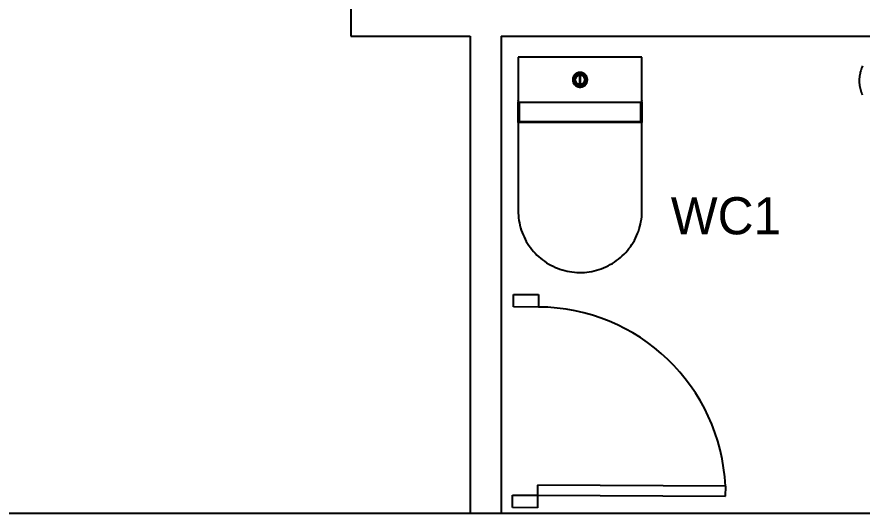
# Model space of a CAD drawing. Extents: x -45.7 to -14.1, y -192.9 to -169.
# Drawn here: x -37.106 to -34.377, y -175.85 to -174.248 of the extents above; entities that cross this region are included whole.
import ezdxf

# ---------------------------------------------------------------- set-up
doc = ezdxf.new("R2010")
doc.units = 0
for name, color, linetype in [('CB- NET THAY-', 7, 'Continuous'), ('CB-Truc.0.05', 7, 'Continuous'), ('dat cong cong', 7, 'Continuous'), ('dat du lich nd', 7, 'Continuous'), ('dat o hien trang', 7, 'Continuous'), ('Level 2', 7, 'Continuous'), ('THUA', 7, 'Continuous')]:
    doc.layers.add(name, color=color, linetype=linetype)

# ---------------------------------------------------------------- blocks, each defined once
blk = doc.blocks.new('CTA - XIE 2 - Unique-V1-MB KIẾN TRÚC TẦNG 1')
at = {"layer": 'CB- NET THAY-'}
for p, q in [((132.836, -369.395), (132.836, -372.243)), ((136.836, -372.243), (136.836, -369.395)), ((132.836, -372.262), (132.836, -372.243)), ((132.836, -372.682), (132.836, -372.262)), ((132.836, -372.262), (132.836, -372.264)), ((132.836, -372.264), (136.836, -372.264)), ((132.871, -372.262), (132.871, -372.864)), ((132.886, -372.236), (136.785, -372.236)), ((136.801, -372.864), (136.801, -372.262)), ((136.836, -372.243), (136.836, -372.262)), ((136.836, -372.262), (136.836, -372.682)), ((136.836, -372.264), (136.836, -372.262)), ((132.836, -372.895), (132.836, -372.682)), ((136.836, -372.682), (136.836, -372.895)), ((132.836, -372.895), (132.836, -372.933)), ((132.836, -372.945), (132.836, -372.933)), ((132.836, -372.945), (132.836, -372.995)), ((132.836, -372.945), (132.836, -372.995)), ((132.836, -372.995), (132.836, -374.245)), ((136.786, -372.895), (132.886, -372.895)), ((136.836, -372.933), (136.836, -372.895)), ((136.836, -372.933), (136.836, -372.945)), ((136.836, -372.995), (136.836, -372.945)), ((136.836, -372.995), (136.836, -372.945)), ((136.836, -374.245), (136.836, -372.995)), ((134.836, -373.39), (134.7, -373.434)), ((134.706, -373.432), (134.836, -373.39)), ((134.79, -373.39), (134.729, -373.412)), ((134.836, -373.39), (134.79, -373.39)), ((134.971, -373.434), (134.836, -373.39)), ((134.836, -373.39), (134.836, -373.437)), ((134.836, -373.437), (134.836, -373.39)), ((134.885, -373.39), (134.844, -373.39)), ((134.844, -373.39), (134.961, -373.43)), ((134.961, -373.421), (134.885, -373.39)), ((134.604, -373.574), (134.599, -373.62)), ((134.599, -373.62), (134.616, -373.708)), ((134.62, -373.524), (134.604, -373.574)), ((134.616, -373.549), (134.706, -373.432)), ((134.7, -373.434), (134.616, -373.556)), ((134.616, -373.691), (134.616, -373.549)), ((134.616, -373.556), (134.616, -373.691)), ((134.648, -373.475), (134.62, -373.524)), ((134.684, -373.438), (134.648, -373.475)), ((134.653, -373.62), (134.706, -373.491)), ((134.706, -373.749), (134.653, -373.62)), ((134.661, -373.62), (134.677, -373.564)), ((134.677, -373.564), (134.661, -373.614)), ((134.661, -373.614), (134.661, -373.62)), ((134.679, -373.556), (134.668, -373.604)), ((134.668, -373.604), (134.671, -373.62)), ((134.717, -373.506), (134.671, -373.62)), ((134.671, -373.62), (134.71, -373.508)), ((134.671, -373.62), (134.717, -373.734)), ((134.671, -373.62), (134.671, -373.649)), ((134.717, -373.734), (134.671, -373.62)), ((134.671, -373.649), (134.679, -373.685)), ((134.71, -373.508), (134.679, -373.556)), ((134.729, -373.412), (134.684, -373.438)), ((134.705, -373.535), (134.72, -373.504)), ((134.706, -373.53), (134.705, -373.535)), ((134.706, -373.491), (134.836, -373.437)), ((134.71, -373.514), (134.706, -373.53)), ((134.71, -373.508), (134.829, -373.455)), ((134.72, -373.504), (134.71, -373.514)), ((134.712, -373.506), (134.71, -373.508)), ((134.712, -373.497), (134.829, -373.446)), ((134.748, -373.475), (134.712, -373.506)), ((134.717, -373.492), (134.712, -373.497)), ((134.796, -373.454), (134.717, -373.492)), ((134.829, -373.455), (134.717, -373.506)), ((134.79, -373.458), (134.748, -373.475)), ((134.829, -373.455), (134.79, -373.458)), ((134.829, -373.446), (134.796, -373.454)), ((134.835, -373.451), (134.829, -373.459)), ((134.829, -373.785), (134.829, -373.455)), ((134.829, -373.459), (134.835, -373.79)), ((134.836, -373.79), (134.835, -373.451)), ((134.836, -373.437), (134.965, -373.491)), ((134.873, -373.455), (134.842, -373.455)), ((134.842, -373.455), (134.946, -373.502)), ((134.955, -373.506), (134.842, -373.463)), ((134.842, -373.463), (134.842, -373.556)), ((134.842, -373.556), (134.842, -373.785)), ((134.858, -373.446), (134.848, -373.451)), ((134.848, -373.451), (134.951, -373.49)), ((134.923, -373.474), (134.858, -373.446)), ((134.902, -373.467), (134.873, -373.455)), ((134.944, -373.49), (134.902, -373.467)), ((134.954, -373.491), (134.923, -373.474)), ((134.955, -373.506), (134.944, -373.49)), ((134.946, -373.502), (134.955, -373.506)), ((134.951, -373.49), (134.954, -373.491)), ((135.001, -373.62), (134.955, -373.506)), ((134.979, -373.53), (134.955, -373.506)), ((134.955, -373.506), (134.996, -373.609)), ((134.955, -373.734), (135.001, -373.62)), ((134.965, -373.511), (134.96, -373.512)), ((134.96, -373.512), (134.963, -373.514)), ((134.971, -373.434), (134.961, -373.421)), ((134.961, -373.43), (134.971, -373.434)), ((134.965, -373.501), (134.963, -373.506)), ((134.963, -373.506), (134.983, -373.537)), ((134.963, -373.514), (134.965, -373.511)), ((134.965, -373.491), (135.019, -373.62)), ((134.989, -373.549), (134.965, -373.501)), ((135.019, -373.62), (134.965, -373.749)), ((134.997, -373.629), (134.966, -373.706)), ((135.055, -373.549), (134.971, -373.434)), ((135.013, -373.465), (134.978, -373.435)), ((134.978, -373.435), (134.978, -373.442)), ((134.978, -373.442), (135.055, -373.556)), ((134.992, -373.555), (134.979, -373.53)), ((134.983, -373.537), (134.988, -373.547)), ((134.988, -373.547), (134.989, -373.549)), ((135.001, -373.591), (134.992, -373.555)), ((134.992, -373.685), (135.003, -373.637)), ((134.993, -373.682), (135.01, -373.628)), ((135.003, -373.638), (134.994, -373.679)), ((134.996, -373.609), (135.001, -373.62)), ((135.003, -373.637), (134.997, -373.629)), ((135.001, -373.62), (135.001, -373.591)), ((135.011, -373.609), (135.003, -373.583)), ((135.003, -373.583), (135.005, -373.601)), ((135.01, -373.628), (135.003, -373.638)), ((135.005, -373.601), (135.011, -373.609)), ((135.055, -373.533), (135.013, -373.465)), ((135.052, -373.716), (135.068, -373.667)), ((135.073, -373.62), (135.055, -373.533)), ((135.055, -373.691), (135.055, -373.549)), ((135.055, -373.556), (135.055, -373.691)), ((135.068, -373.667), (135.073, -373.62)), ((134.616, -373.691), (134.7, -373.807)), ((134.7, -373.807), (134.616, -373.691)), ((134.616, -373.708), (134.648, -373.765)), ((134.648, -373.765), (134.683, -373.802)), ((134.679, -373.685), (134.692, -373.71)), ((134.683, -373.802), (134.7, -373.807)), ((134.712, -373.744), (134.689, -373.703)), ((134.689, -373.703), (134.706, -373.739)), ((134.692, -373.71), (134.717, -373.734)), ((134.7, -373.807), (134.768, -373.829)), ((134.7, -373.807), (134.71, -373.819)), ((134.836, -373.854), (134.7, -373.807)), ((134.706, -373.739), (134.712, -373.744)), ((134.836, -373.803), (134.706, -373.749)), ((134.71, -373.819), (134.786, -373.851)), ((134.717, -373.734), (134.755, -373.751)), ((134.717, -373.734), (134.73, -373.752)), ((134.829, -373.785), (134.717, -373.734)), ((134.836, -373.795), (134.726, -373.756)), ((134.726, -373.756), (134.747, -373.766)), ((134.73, -373.752), (134.762, -373.771)), ((134.747, -373.766), (134.814, -373.794)), ((134.755, -373.751), (134.829, -373.785)), ((134.762, -373.771), (134.798, -373.785)), ((134.768, -373.829), (134.836, -373.851)), ((134.786, -373.851), (134.803, -373.852)), ((134.798, -373.785), (134.829, -373.785)), ((134.803, -373.852), (134.836, -373.854)), ((134.814, -373.794), (134.836, -373.795)), ((134.835, -373.79), (134.836, -373.79)), ((134.965, -373.749), (134.836, -373.803)), ((134.836, -373.79), (134.842, -373.782)), ((134.842, -373.782), (134.836, -373.79)), ((134.836, -373.795), (134.875, -373.787)), ((134.836, -373.79), (134.836, -373.79)), ((134.842, -373.792), (134.836, -373.795)), ((134.836, -373.803), (134.836, -373.832)), ((134.836, -373.851), (134.836, -373.803)), ((134.836, -373.851), (134.971, -373.807)), ((134.836, -373.832), (134.836, -373.851)), ((134.894, -373.832), (134.836, -373.851)), ((134.836, -373.851), (134.882, -373.851)), ((134.842, -373.785), (134.955, -373.734)), ((134.859, -373.777), (134.842, -373.785)), ((134.891, -373.779), (134.842, -373.792)), ((134.842, -373.785), (134.88, -373.782)), ((134.955, -373.735), (134.859, -373.777)), ((134.875, -373.787), (134.955, -373.748)), ((134.88, -373.782), (134.923, -373.765)), ((134.882, -373.851), (134.943, -373.829)), ((134.944, -373.75), (134.891, -373.779)), ((134.966, -373.808), (134.894, -373.832)), ((134.919, -373.75), (134.961, -373.726)), ((134.922, -373.749), (134.919, -373.75)), ((134.951, -373.736), (134.922, -373.749)), ((134.923, -373.765), (134.955, -373.735)), ((134.943, -373.829), (134.988, -373.802)), ((134.955, -373.748), (134.944, -373.75)), ((134.961, -373.726), (134.951, -373.736)), ((134.959, -373.744), (134.973, -373.731)), ((134.961, -373.738), (134.959, -373.744)), ((134.961, -373.732), (134.992, -373.685)), ((134.966, -373.706), (134.961, -373.732)), ((134.971, -373.72), (134.961, -373.738)), ((135.055, -373.691), (134.966, -373.808)), ((134.971, -373.807), (135.055, -373.691)), ((134.973, -373.731), (134.971, -373.72)), ((134.988, -373.802), (135.023, -373.765)), ((134.994, -373.679), (134.993, -373.682)), ((135.023, -373.765), (135.052, -373.716)), ((132.836, -374.245), (132.836, -374.295)), ((132.836, -374.245), (132.836, -374.295)), ((132.836, -374.295), (132.836, -374.345)), ((132.836, -374.345), (132.886, -374.345)), ((132.886, -374.345), (136.786, -374.345)), ((136.786, -374.345), (136.836, -374.345)), ((136.836, -374.295), (136.836, -374.245)), ((136.836, -374.295), (136.836, -374.245)), ((136.836, -374.345), (136.836, -374.295))]:
    blk.add_line(p, q, dxfattribs=at)
for points in [[(136.836, -369.395), (136.834, -369.315), (136.829, -369.235), (136.821, -369.156), (136.81, -369.076), (136.796, -368.998), (136.778, -368.92), (136.758, -368.842), (136.734, -368.766), (136.707, -368.691), (136.678, -368.616), (136.645, -368.543), (136.61, -368.472), (136.571, -368.401), (136.53, -368.333), (136.486, -368.266), (136.44, -368.201), (136.391, -368.138), (136.339, -368.076), (136.285, -368.017), (136.229, -367.96), (136.171, -367.906), (136.11, -367.854), (136.047, -367.804), (135.983, -367.757), (135.916, -367.712), (135.848, -367.67), (135.778, -367.631), (135.707, -367.595), (135.634, -367.561), (135.56, -367.531), (135.485, -367.504), (135.409, -367.479), (135.332, -367.458), (135.254, -367.439), (135.176, -367.424), (135.097, -367.412), (135.017, -367.403), (134.937, -367.398), (134.857, -367.395), (134.777, -367.396), (134.697, -367.4), (134.618, -367.407), (134.538, -367.417), (134.46, -367.431), (134.381, -367.447), (134.304, -367.467), (134.227, -367.49), (134.151, -367.516), (134.077, -367.545), (134.003, -367.577), (133.931, -367.611), (133.861, -367.649), (133.792, -367.689), (133.724, -367.732), (133.659, -367.778), (133.595, -367.826), (133.533, -367.877), (133.474, -367.931), (133.416, -367.986), (133.361, -368.044), (133.308, -368.104), (133.258, -368.166), (133.21, -368.23), (133.165, -368.296), (133.122, -368.364), (133.082, -368.433), (133.045, -368.504), (133.011, -368.577), (132.98, -368.65), (132.951, -368.725), (132.926, -368.801), (132.904, -368.878), (132.885, -368.956), (132.869, -369.034), (132.856, -369.113), (132.846, -369.192), (132.839, -369.272), (132.836, -369.352), (132.836, -369.395)], [(132.836, -372.243), (132.837, -372.242), (132.841, -372.24), (132.847, -372.239), (132.855, -372.238), (132.864, -372.237), (132.875, -372.236), (132.886, -372.236)], [(136.785, -372.236), (136.796, -372.236), (136.807, -372.237), (136.817, -372.238), (136.825, -372.239), (136.831, -372.24), (136.834, -372.242), (136.836, -372.243)], [(134.836, -373.383), (134.826, -373.383), (134.817, -373.384), (134.807, -373.385), (134.798, -373.386), (134.789, -373.388), (134.779, -373.39), (134.77, -373.392), (134.761, -373.395), (134.752, -373.398), (134.743, -373.402), (134.735, -373.406), (134.726, -373.41), (134.718, -373.414), (134.71, -373.419), (134.702, -373.424), (134.694, -373.43), (134.687, -373.436), (134.679, -373.442), (134.672, -373.448), (134.666, -373.455), (134.659, -373.462), (134.653, -373.469), (134.647, -373.476), (134.641, -373.484), (134.636, -373.492), (134.631, -373.5), (134.627, -373.508), (134.622, -373.517), (134.618, -373.525), (134.615, -373.534), (134.611, -373.543), (134.609, -373.552), (134.606, -373.561), (134.604, -373.57), (134.602, -373.58), (134.601, -373.589), (134.6, -373.599), (134.599, -373.608), (134.599, -373.618), (134.599, -373.627), (134.599, -373.636), (134.6, -373.646), (134.601, -373.655), (134.603, -373.665), (134.605, -373.674), (134.607, -373.683), (134.61, -373.692), (134.613, -373.701), (134.616, -373.71), (134.62, -373.719), (134.624, -373.727), (134.629, -373.736), (134.633, -373.744), (134.639, -373.752), (134.644, -373.76), (134.65, -373.767), (134.656, -373.775), (134.662, -373.782), (134.669, -373.788), (134.676, -373.795), (134.683, -373.801), (134.69, -373.807), (134.698, -373.813), (134.705, -373.818), (134.713, -373.823), (134.722, -373.828), (134.73, -373.832), (134.739, -373.836), (134.747, -373.84), (134.756, -373.844), (134.765, -373.846), (134.774, -373.849), (134.784, -373.851), (134.793, -373.853), (134.802, -373.855), (134.812, -373.856), (134.821, -373.857), (134.831, -373.857), (134.836, -373.857)], [(134.836, -373.857), (134.845, -373.857), (134.855, -373.856), (134.864, -373.855), (134.873, -373.854), (134.883, -373.852), (134.892, -373.85), (134.901, -373.848), (134.91, -373.845), (134.919, -373.842), (134.928, -373.838), (134.937, -373.835), (134.945, -373.83), (134.953, -373.826), (134.962, -373.821), (134.97, -373.816), (134.977, -373.81), (134.985, -373.804), (134.992, -373.798), (134.999, -373.792), (135.006, -373.785), (135.012, -373.778), (135.018, -373.771), (135.024, -373.764), (135.03, -373.756), (135.035, -373.748), (135.04, -373.74), (135.045, -373.732), (135.049, -373.723), (135.053, -373.715), (135.057, -373.706), (135.06, -373.697), (135.063, -373.688), (135.065, -373.679), (135.068, -373.67), (135.069, -373.66), (135.071, -373.651), (135.072, -373.642), (135.072, -373.632), (135.073, -373.623), (135.073, -373.613), (135.072, -373.604), (135.071, -373.594), (135.07, -373.585), (135.069, -373.576), (135.067, -373.566), (135.064, -373.557), (135.062, -373.548), (135.058, -373.539), (135.055, -373.53), (135.051, -373.521), (135.047, -373.513), (135.043, -373.505), (135.038, -373.496), (135.033, -373.488), (135.027, -373.481), (135.022, -373.473), (135.016, -373.466), (135.009, -373.459), (135.003, -373.452), (134.996, -373.445), (134.989, -373.439), (134.981, -373.433), (134.974, -373.427), (134.966, -373.422), (134.958, -373.417), (134.95, -373.412), (134.941, -373.408), (134.933, -373.404), (134.924, -373.4), (134.915, -373.397), (134.906, -373.394), (134.897, -373.391), (134.888, -373.389), (134.879, -373.387), (134.869, -373.385), (134.86, -373.384), (134.85, -373.383), (134.841, -373.383), (134.836, -373.383)], [(134.836, -373.795), (134.829, -373.795), (134.822, -373.794), (134.815, -373.793), (134.808, -373.792), (134.801, -373.791), (134.794, -373.79), (134.787, -373.788), (134.781, -373.786), (134.774, -373.783), (134.768, -373.781), (134.761, -373.778), (134.755, -373.775), (134.749, -373.772), (134.743, -373.768), (134.737, -373.764), (134.731, -373.76), (134.726, -373.756), (134.721, -373.751), (134.715, -373.747), (134.71, -373.742), (134.706, -373.737), (134.701, -373.731), (134.697, -373.726), (134.693, -373.72), (134.689, -373.714), (134.685, -373.708), (134.682, -373.702), (134.679, -373.696), (134.676, -373.69), (134.673, -373.683), (134.671, -373.677), (134.668, -373.67), (134.667, -373.663), (134.665, -373.657), (134.664, -373.65), (134.663, -373.643), (134.662, -373.636), (134.661, -373.629), (134.661, -373.622), (134.661, -373.615), (134.662, -373.608), (134.662, -373.601), (134.663, -373.594), (134.664, -373.587), (134.666, -373.58), (134.667, -373.574), (134.669, -373.567), (134.672, -373.56), (134.674, -373.554), (134.677, -373.547), (134.68, -373.541), (134.683, -373.535), (134.687, -373.529), (134.691, -373.523), (134.695, -373.517), (134.699, -373.512), (134.703, -373.506), (134.708, -373.501), (134.713, -373.496), (134.718, -373.491), (134.723, -373.487), (134.728, -373.482), (134.734, -373.478), (134.74, -373.474), (134.746, -373.471), (134.752, -373.467), (134.758, -373.464), (134.764, -373.461), (134.771, -373.458), (134.777, -373.456), (134.784, -373.453), (134.791, -373.451), (134.797, -373.45), (134.804, -373.448), (134.811, -373.447), (134.818, -373.446), (134.825, -373.446), (134.832, -373.446), (134.836, -373.446)], [(134.662, -373.604), (134.661, -373.611), (134.661, -373.618), (134.661, -373.625), (134.662, -373.632), (134.662, -373.639)], [(134.829, -373.451), (134.822, -373.451), (134.815, -373.452), (134.808, -373.453), (134.802, -373.454), (134.795, -373.455), (134.788, -373.457), (134.782, -373.459), (134.776, -373.461), (134.769, -373.464), (134.763, -373.467), (134.757, -373.47), (134.751, -373.473), (134.745, -373.476), (134.74, -373.48), (134.734, -373.484), (134.729, -373.488), (134.724, -373.493), (134.719, -373.497), (134.714, -373.502), (134.709, -373.507), (134.705, -373.512), (134.7, -373.518), (134.696, -373.523), (134.693, -373.529), (134.689, -373.534), (134.686, -373.54), (134.683, -373.546), (134.68, -373.553), (134.677, -373.559), (134.675, -373.565), (134.673, -373.572), (134.671, -373.578), (134.67, -373.585), (134.668, -373.592), (134.667, -373.598), (134.667, -373.605), (134.666, -373.612), (134.666, -373.619), (134.666, -373.625), (134.666, -373.632), (134.667, -373.639), (134.668, -373.646), (134.669, -373.652), (134.67, -373.659), (134.672, -373.666), (134.674, -373.672), (134.676, -373.678), (134.679, -373.685), (134.681, -373.691), (134.684, -373.697), (134.688, -373.703), (134.691, -373.709), (134.695, -373.715), (134.699, -373.72), (134.703, -373.726), (134.707, -373.731), (134.712, -373.736), (134.716, -373.741), (134.721, -373.745), (134.726, -373.75), (134.732, -373.754), (134.737, -373.758), (134.743, -373.762), (134.748, -373.766), (134.754, -373.769), (134.76, -373.772), (134.767, -373.775), (134.773, -373.778), (134.779, -373.78), (134.786, -373.782), (134.792, -373.784), (134.799, -373.786), (134.805, -373.787), (134.812, -373.788), (134.819, -373.789), (134.826, -373.79), (134.829, -373.79)], [(134.726, -373.484), (134.721, -373.489), (134.715, -373.494), (134.71, -373.498), (134.706, -373.504), (134.701, -373.509)], [(134.836, -373.446), (134.829, -373.446), (134.822, -373.446), (134.815, -373.447)], [(134.853, -373.446), (134.846, -373.446), (134.839, -373.446), (134.836, -373.446)], [(134.836, -373.446), (134.843, -373.446), (134.85, -373.446), (134.857, -373.447), (134.863, -373.448), (134.87, -373.449), (134.877, -373.451), (134.884, -373.452), (134.891, -373.454), (134.897, -373.457), (134.904, -373.459), (134.91, -373.462), (134.916, -373.465), (134.922, -373.469), (134.928, -373.472), (134.934, -373.476), (134.94, -373.48), (134.945, -373.484), (134.951, -373.489), (134.956, -373.494), (134.961, -373.498), (134.966, -373.504), (134.97, -373.509), (134.975, -373.514), (134.979, -373.52), (134.983, -373.526), (134.986, -373.532), (134.99, -373.538), (134.993, -373.544), (134.996, -373.55), (134.998, -373.557), (135.001, -373.563), (135.003, -373.57), (135.005, -373.577), (135.006, -373.584), (135.008, -373.59), (135.009, -373.597), (135.01, -373.604), (135.01, -373.611), (135.01, -373.618), (135.01, -373.625), (135.01, -373.632), (135.009, -373.639), (135.008, -373.646), (135.007, -373.653), (135.006, -373.66), (135.004, -373.667), (135.002, -373.673), (135, -373.68), (134.997, -373.686), (134.994, -373.693), (134.991, -373.699), (134.988, -373.705), (134.985, -373.711), (134.981, -373.717), (134.977, -373.723), (134.973, -373.728), (134.968, -373.734), (134.964, -373.739), (134.959, -373.744), (134.954, -373.749), (134.948, -373.753), (134.943, -373.758), (134.937, -373.762), (134.932, -373.766), (134.926, -373.77), (134.92, -373.773), (134.913, -373.776), (134.907, -373.779), (134.901, -373.782), (134.894, -373.785), (134.888, -373.787), (134.881, -373.789), (134.874, -373.79), (134.867, -373.792), (134.86, -373.793), (134.853, -373.794), (134.846, -373.794), (134.839, -373.795), (134.836, -373.795)], [(134.842, -373.79), (134.849, -373.789), (134.856, -373.789), (134.862, -373.788), (134.869, -373.787), (134.876, -373.785), (134.882, -373.783), (134.889, -373.781), (134.895, -373.779), (134.901, -373.777), (134.908, -373.774), (134.914, -373.771), (134.92, -373.768), (134.925, -373.764), (134.931, -373.76), (134.937, -373.756), (134.942, -373.752), (134.947, -373.748), (134.952, -373.743), (134.957, -373.739), (134.962, -373.734), (134.966, -373.729), (134.97, -373.723), (134.974, -373.718), (134.978, -373.712), (134.982, -373.706), (134.985, -373.7), (134.988, -373.694), (134.991, -373.688), (134.994, -373.682), (134.996, -373.676), (134.998, -373.669), (135, -373.663), (135.002, -373.656), (135.003, -373.649), (135.004, -373.643), (135.005, -373.636), (135.005, -373.629), (135.005, -373.622), (135.005, -373.616), (135.005, -373.609), (135.004, -373.602), (135.004, -373.595), (135.002, -373.589), (135.001, -373.582), (134.999, -373.575), (134.997, -373.569), (134.995, -373.562), (134.993, -373.556), (134.99, -373.55), (134.987, -373.544), (134.984, -373.538), (134.981, -373.532), (134.977, -373.526), (134.973, -373.521), (134.969, -373.515), (134.965, -373.51), (134.96, -373.505), (134.956, -373.5), (134.951, -373.495), (134.946, -373.491), (134.94, -373.486), (134.935, -373.482), (134.929, -373.479), (134.924, -373.475), (134.918, -373.472), (134.912, -373.468), (134.906, -373.465), (134.899, -373.463), (134.893, -373.46), (134.886, -373.458), (134.88, -373.456), (134.873, -373.455), (134.867, -373.453), (134.86, -373.452), (134.853, -373.451), (134.847, -373.451), (134.842, -373.451)], [(134.973, -373.512), (134.968, -373.506), (134.964, -373.501), (134.959, -373.496), (134.954, -373.491), (134.948, -373.487), (134.943, -373.482)], [(135.01, -373.636), (135.01, -373.629), (135.01, -373.622), (135.01, -373.615), (135.01, -373.608), (135.009, -373.601)], [(134.699, -373.728), (134.703, -373.734), (134.708, -373.739), (134.713, -373.744), (134.718, -373.749), (134.723, -373.753), (134.728, -373.758)], [(134.818, -373.794), (134.825, -373.794), (134.832, -373.795), (134.836, -373.795)], [(134.836, -373.795), (134.843, -373.795), (134.85, -373.794), (134.857, -373.793)], [(134.945, -373.756), (134.951, -373.751), (134.956, -373.747), (134.961, -373.742), (134.966, -373.737), (134.97, -373.731)]]:
    blk.add_lwpolyline(points, dxfattribs=at)
for centre, radius, start, end in [((132.886, -372.945), 0.05, 135, 180), ((132.886, -372.945), 0.05, 135, 180), ((132.886, -372.945), 0.05, 135, 165), ((132.886, -372.945), 0.05, 90, 105), ((132.886, -372.945), 0.05, 90, 105), ((132.886, -372.945), 0.05, 90, 105), ((136.786, -372.945), 0.05, 75, 90), ((136.786, -372.945), 0.05, 75, 90), ((136.786, -372.945), 0.05, 0, 45), ((136.786, -372.945), 0.05, 0, 45), ((136.786, -372.945), 0.05, 0, 45), ((134.836, -373.62), 0.166, 136.5603, 145.3197), ((134.836, -373.62), 0.166, 316.4356, 325.2042), ((132.886, -374.295), 0.05, 180, 220.4248), ((132.886, -374.295), 0.05, 180, 220.4248), ((132.886, -374.295), 0.05, 180, 220.4248), ((132.886, -374.295), 0.05, 255, 270), ((132.886, -374.295), 0.05, 255, 270), ((136.786, -374.295), 0.05, 270, 285), ((136.786, -374.295), 0.05, 270, 285), ((136.786, -374.295), 0.05, 270, 285), ((136.786, -374.295), 0.05, 319.5752, 0), ((136.786, -374.295), 0.05, 319.5752, 0), ((136.786, -374.295), 0.05, 319.5752, 0)]:
    blk.add_arc(centre, radius, start, end, dxfattribs=at)
for points in [[(134.829, -373.455), (134.829, -373.454), (134.829, -373.453), (134.829, -373.451), (134.829, -373.45), (134.829, -373.451), (134.829, -373.452), (134.829, -373.453), (134.829, -373.454)], [(134.829, -373.785), (134.829, -373.73), (134.829, -373.62), (134.829, -373.51), (134.829, -373.455)], [(134.842, -373.454), (134.842, -373.453), (134.842, -373.452), (134.842, -373.451), (134.842, -373.45), (134.842, -373.451), (134.842, -373.452), (134.842, -373.453), (134.842, -373.455), (134.842, -373.455)], [(134.842, -373.455), (134.842, -373.51), (134.842, -373.62), (134.842, -373.73), (134.842, -373.785)], [(134.829, -373.786), (134.829, -373.787), (134.829, -373.788), (134.829, -373.789), (134.829, -373.79), (134.829, -373.789), (134.829, -373.789), (134.829, -373.787), (134.829, -373.786), (134.829, -373.785)], [(134.842, -373.785), (134.842, -373.786), (134.842, -373.788), (134.842, -373.789), (134.842, -373.79), (134.842, -373.789), (134.842, -373.788), (134.842, -373.787), (134.842, -373.786)]]:
    blk.add_open_spline(points, degree=3, dxfattribs=at)
blk = doc.blocks.new('CTA - VÒI SEN - VÒI SEN Mora Izzy 130012-1060262-MB KIẾN TRÚC TẦNG 1')
at = {"layer": 'CB- NET THAY-'}
blk.add_lwpolyline([(0.989, -4.509), (1.007, -4.469), (1.024, -4.428), (1.039, -4.387), (1.052, -4.345), (1.064, -4.303), (1.074, -4.26), (1.083, -4.217), (1.089, -4.173), (1.094, -4.13), (1.097, -4.086), (1.099, -4.042), (1.098, -3.998), (1.096, -3.954), (1.092, -3.91), (1.086, -3.867), (1.079, -3.823), (1.07, -3.78), (1.059, -3.738), (1.046, -3.696), (1.032, -3.654), (1.016, -3.613), (0.999, -3.573)], dxfattribs=at)
blk = doc.blocks.new('CTA - CỬA ĐI COMPOSITE 1 CÁNH - 850X2200-6244607-MB KIẾN TRÚC TẦNG 1')
at = {"layer": 'CB-Truc.0.05'}
for p, q in [((-3.75, -0.5), (-3.75, -8)), ((-3.35, -0.5), (-3.75, -0.5)), ((-3.35, -8), (-3.35, -0.5)), ((-3.75, -8), (-3.35, -8))]:
    blk.add_line(p, q, dxfattribs=at)
at = {"layer": 'dat cong cong'}
blk.add_arc((-3.75, -0.5), 7.5, 273.0572, 0, dxfattribs=at)
at = {"layer": 'dat o hien trang'}
for p, q in [((-4.25, -0.5), (-4.25, 0.5)), ((-4.25, 0.5), (-3.75, 0.5)), ((-3.75, 0.5), (-3.75, -0.5)), ((3.75, -0.5), (3.75, 0.5)), ((3.75, 0.5), (4.25, 0.5)), ((4.25, 0.5), (4.25, -0.5)), ((-3.75, -0.5), (-4.25, -0.5)), ((4.25, -0.5), (3.75, -0.5))]:
    blk.add_line(p, q, dxfattribs=at)

msp = doc.modelspace()

# ---------------------------------------------------------------- linework, layer by layer
at = {"layer": 'dat du lich nd'}
for p, q in [((-35.6428, -174.3103), (-35.6428, -175.8503)), ((-35.5428, -174.3103), (-35.5428, -175.8503))]:
    msp.add_line(p, q, dxfattribs=at)
at = {"layer": 'Level 2'}
for p, q in [((-36.0278, -172.1784), (-36.0278, -174.3103)), ((-36.0278, -174.3103), (-35.6428, -174.3103)), ((-35.5428, -174.3103), (-33.7778, -174.3103)), ((-35.5428, -174.3103), (-35.4428, -174.3103)), ((-40.5778, -175.8503), (-28.3178, -175.8503))]:
    msp.add_line(p, q, dxfattribs=at)

# ---------------------------------------------------------------- block references
at = {"layer": 'CB- NET THAY-', "rotation": 180}
for name, p, xscale, yscale in [('CTA - VÒI SEN - VÒI SEN Mora Izzy 130012-1060262-MB KIẾN TRÚC TẦNG 1', (-34.2762, -174.8565), 0.1, 0.10000000000000002), ('CTA - XIE 2 - Unique-V1-MB KIẾN TRÚC TẦNG 1', (-21.8041, -211.813), 0.10000000000000005, 0.10000000000000005)]:
    msp.add_blockref(name, p, dxfattribs=dict(at, xscale=xscale, yscale=yscale))
at = {"layer": 'dat cong cong', "xscale": 0.081, "yscale": 0.081, "rotation": 89.6857304772173}
msp.add_blockref('CTA - CỬA ĐI COMPOSITE 1 CÁNH - 850X2200-6244607-MB KIẾN TRÚC TẦNG 1', (-35.4638, -175.4885), dxfattribs=at)

# ---------------------------------------------------------------- texts
at = {"layer": 'THUA'}
msp.add_text('WC1', height=0.12, dxfattribs=at).set_placement((-34.9948, -174.9502))

doc.saveas('drawing.dxf')
